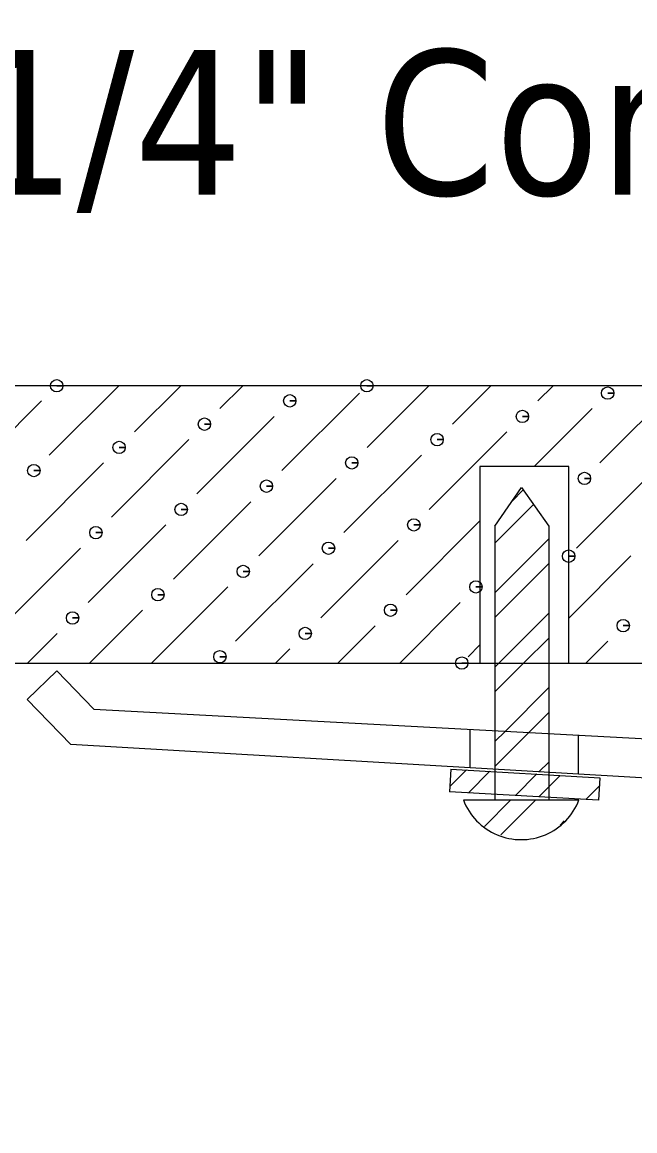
# Model space of a CAD drawing. Header units: millimetres. Extents: x 231 to 1413, y 306 to 1136.
# Drawn here: x 654.74 to 670.22, y 684.05 to 712.06 of the extents above; entities that cross this region are included whole.
import ezdxf

# ---------------------------------------------------------------- set-up
doc = ezdxf.new("R2010")
doc.units = ezdxf.units.MM
doc.linetypes.add('ACAD_ISO02W100', pattern=[15, 12, -3])
doc.layers.add('尺寸標注', color=1, linetype='Continuous', lineweight=30)
doc.styles.add('DIM', font='txt.shx', dxfattribs={"width": 0.7, "bigfont": 'chineset.shx'})
doc.styles.get("Standard").update_dxf_attribs({"font": 'arial.ttf'})
doc.dimstyles.new('9.8', dxfattribs={"dimscale": 9.8, "dimtxt": 2.5, "dimasz": 1.8, "dimexe": 1.6, "dimexo": 0.625, "dimtad": 1, "dimdec": 0, "dimdsep": 46, "dimlunit": 6, "dimtxsty": 'DIM', "dimcen": 0, "dimclrd": 1, "dimclre": 1, "dimclrt": 3, "dimadec": 1, "dimazin": 1, "dimtfac": 1, "dimtdec": 0, "dimtofl": 0, "dimtmove": 0, "dimatfit": 3, "dimfxl": 1, "dimtolj": 1, "dimlwd": 13, "dimlwe": 13, "dimarcsym": 0})

# ---------------------------------------------------------------- blocks, each defined once
blk = doc.blocks.new('*D18')
at = {"layer": 'Defpoints', "color": 0}
for p in [(585.676, 827.726), (1017.314, 827.726), (1017.314, 534.385)]:
    blk.add_point(p, dxfattribs=at)
at = {"layer": '尺寸標注', "color": 1, "lineweight": 13}
for p, q in [((585.676, 824.786), (585.676, 529.485)), ((1017.314, 824.786), (1017.314, 529.485)), ((597.436, 534.385), (1005.554, 534.385))]:
    blk.add_line(p, q, dxfattribs=at)
at = {"layer": '尺寸標注', "color": 1}
for points in [[(597.436, 536.345), (597.436, 532.425), (585.676, 534.385)], [(1005.554, 532.425), (1005.554, 536.345), (1017.314, 534.385)]]:
    blk.add_solid(points, dxfattribs=at)
at = {"layer": '尺寸標注', "color": 3, "lineweight": 0, "insert": (801.495, 548.105), "char_height": 17.64, "attachment_point": 5, "style": 'DIM'}
blk.add_mtext('\\A1;432', dxfattribs=at)
blk = doc.blocks.new('*D19')
at = {"layer": 'Defpoints', "color": 0}
for p in [(592.026, 827.726), (1010.964, 827.726), (1010.964, 583.451)]:
    blk.add_point(p, dxfattribs=at)
at = {"layer": '尺寸標注', "color": 1, "lineweight": 13}
for p, q in [((592.026, 824.786), (592.026, 578.551)), ((1010.964, 824.786), (1010.964, 578.551)), ((603.786, 583.451), (999.204, 583.451))]:
    blk.add_line(p, q, dxfattribs=at)
at = {"layer": '尺寸標注', "color": 1}
for points in [[(603.786, 585.411), (603.786, 581.491), (592.026, 583.451)], [(999.204, 581.491), (999.204, 585.411), (1010.964, 583.451)]]:
    blk.add_solid(points, dxfattribs=at)
at = {"layer": '尺寸標注', "color": 3, "lineweight": 0, "insert": (801.495, 597.171), "char_height": 17.64, "attachment_point": 5, "style": 'DIM'}
blk.add_mtext('\\A1;419', dxfattribs=at)
blk = doc.blocks.new('*D20')
at = {"layer": 'Defpoints', "color": 0}
for p in [(801.495, 997.545), (489.544, 657.907), (801.495, 657.907)]:
    blk.add_point(p, dxfattribs=at)
at = {"layer": '尺寸標注', "color": 1, "lineweight": 13}
for p, q in [((798.555, 997.545), (484.644, 997.545)), ((489.544, 985.785), (489.544, 669.667)), ((798.555, 657.907), (484.644, 657.907))]:
    blk.add_line(p, q, dxfattribs=at)
at = {"layer": '尺寸標注', "color": 1}
for points in [[(491.504, 985.785), (487.584, 985.785), (489.544, 997.545)], [(487.584, 669.667), (491.504, 669.667), (489.544, 657.907)]]:
    blk.add_solid(points, dxfattribs=at)
at = {"layer": '尺寸標注', "color": 3, "lineweight": 0, "insert": (475.824, 827.726), "char_height": 17.64, "attachment_point": 5, "rotation": 90, "style": 'DIM'}
blk.add_mtext('\\A1;340', dxfattribs=at)
blk = doc.blocks.new('*D21')
at = {"layer": 'Defpoints', "color": 0}
for p in [(801.495, 991.195), (522.097, 664.257), (801.495, 664.257)]:
    blk.add_point(p, dxfattribs=at)
at = {"layer": '尺寸標注', "color": 1, "lineweight": 13}
for p, q in [((798.555, 991.195), (517.197, 991.195)), ((522.097, 979.435), (522.097, 676.017)), ((798.555, 664.257), (517.197, 664.257))]:
    blk.add_line(p, q, dxfattribs=at)
at = {"layer": '尺寸標注', "color": 1}
for points in [[(524.057, 979.435), (520.137, 979.435), (522.097, 991.195)], [(520.137, 676.017), (524.057, 676.017), (522.097, 664.257)]]:
    blk.add_solid(points, dxfattribs=at)
at = {"layer": '尺寸標注', "color": 3, "lineweight": 0, "insert": (508.377, 827.726), "char_height": 17.64, "attachment_point": 5, "rotation": 90, "style": 'DIM'}
blk.add_mtext('\\A1;327', dxfattribs=at)
blk = doc.blocks.new('*D25')
at = {"layer": 'Defpoints', "color": 0}
for p in [(598.376, 827.726), (1004.614, 827.726), (1004.614, 617.602)]:
    blk.add_point(p, dxfattribs=at)
at = {"layer": '尺寸標注', "color": 1, "lineweight": 13}
for p, q in [((598.376, 824.786), (598.376, 612.702)), ((1004.614, 824.786), (1004.614, 612.702)), ((610.136, 617.602), (992.854, 617.602))]:
    blk.add_line(p, q, dxfattribs=at)
at = {"layer": '尺寸標注', "color": 1}
for points in [[(610.136, 619.562), (610.136, 615.642), (598.376, 617.602)], [(992.854, 615.642), (992.854, 619.562), (1004.614, 617.602)]]:
    blk.add_solid(points, dxfattribs=at)
at = {"layer": '尺寸標注', "color": 3, "lineweight": 0, "insert": (801.495, 631.322), "char_height": 17.64, "attachment_point": 5, "style": 'DIM'}
blk.add_mtext('\\A1;406', dxfattribs=at)
blk = doc.blocks.new('*D26')
at = {"layer": 'Defpoints', "color": 0}
for p in [(548.376, 984.845), (801.495, 984.845), (801.495, 670.607)]:
    blk.add_point(p, dxfattribs=at)
at = {"layer": '尺寸標注', "color": 1, "lineweight": 13}
for p, q in [((798.555, 984.845), (543.476, 984.845)), ((548.376, 682.367), (548.376, 973.085)), ((798.555, 670.607), (543.476, 670.607))]:
    blk.add_line(p, q, dxfattribs=at)
at = {"layer": '尺寸標注', "color": 1}
for points in [[(550.336, 973.085), (546.416, 973.085), (548.376, 984.845)], [(546.416, 682.367), (550.336, 682.367), (548.376, 670.607)]]:
    blk.add_solid(points, dxfattribs=at)
at = {"layer": '尺寸標注', "color": 3, "lineweight": 0, "insert": (534.656, 827.726), "char_height": 17.64, "attachment_point": 5, "rotation": 90, "style": 'DIM'}
blk.add_mtext('\\A1;314', dxfattribs=at)

msp = doc.modelspace()

# ---------------------------------------------------------------- linework, layer by layer
at = {"linetype": 'Continuous', "lineweight": 0}
msp.add_lwpolyline([(679.421, 993.423, 0.377098), (587.916, 901.308, 0.030439), (587.916, 754.144, 0.377098), (679.421, 662.029, 0.033764), (923.569, 662.029, 0.377098), (1015.075, 754.144, 0.030439), (1015.075, 901.308, 0.377098), (923.569, 993.423, 0.033764)], format="xyb", close=True, dxfattribs=at)
at = {"color": 2, "linetype": 'ACAD_ISO02W100', "lineweight": 0}
msp.add_lwpolyline([(923.141, 987.088, 0.033764), (679.85, 987.088, 0.377098), (594.254, 900.922, 0.030439), (594.254, 754.53, 0.377098), (679.85, 668.364, 0.033764), (923.141, 668.364, 0.377098), (1008.736, 754.53, 0.030439), (1008.736, 900.922, 0.377098)], format="xyb", close=True, dxfattribs=at)
at = {"layer": '尺寸標注', "color": 3, "lineweight": 0}
msp.add_lwpolyline([(922.713, 980.752, 0.033764), (680.278, 980.752, 0.377098), (600.593, 900.535, 0.030439), (600.593, 754.916, 0.377098), (680.278, 674.7, 0.033764), (922.713, 674.7, 0.377098), (1002.398, 754.916, 0.030439), (1002.398, 900.535, 0.377098)], format="xyb", close=True, dxfattribs=at)
at = {"layer": '尺寸標注', "lineweight": 0}
for points in [[(684.801, 702.872), (684.801, 702.872), (653.241, 702.872), (653.241, 702.872)], [(655.43, 701.119), (655.43, 701.119), (657.184, 702.873), (657.184, 702.873)], [(657.585, 701.707), (657.585, 701.707), (658.75, 702.873), (658.75, 702.873)], [(659.739, 702.295), (659.739, 702.295), (660.318, 702.873), (660.318, 702.873)], [(663.462, 701.316), (663.462, 701.316), (665.02, 702.873), (665.02, 702.873)], [(665.616, 701.902), (665.616, 701.902), (666.586, 702.873), (666.586, 702.873)], [(667.771, 702.491), (667.771, 702.491), (668.154, 702.873), (668.154, 702.873)], [(669.339, 700.923), (669.339, 700.923), (671.288, 702.873), (671.288, 702.873)], [(661.307, 700.728), (661.307, 700.728), (663.266, 702.687), (663.266, 702.687)], [(654.064, 701.319), (654.064, 701.319), (655.234, 702.491), (655.234, 702.491)], [(659.152, 700.139), (659.152, 700.139), (661.111, 702.098), (661.111, 702.098)], [(667.685, 700.838), (667.685, 700.838), (669.143, 702.295), (669.143, 702.295)], [(656.998, 699.553), (656.998, 699.553), (658.957, 701.511), (658.957, 701.511)], [(665.028, 699.748), (665.028, 699.748), (666.987, 701.707), (666.987, 701.707)], [(654.842, 698.964), (654.842, 698.964), (656.801, 700.923), (656.801, 700.923)], [(662.873, 699.161), (662.873, 699.161), (664.833, 701.119), (664.833, 701.119)], [(668.549, 700.837), (668.549, 700.837), (666.305, 700.837), (666.305, 700.837)], [(666.305, 700.836), (666.305, 700.836), (666.305, 695.865), (666.305, 695.865)], [(668.549, 695.866), (668.549, 695.866), (668.549, 700.837), (668.549, 700.837)], [(668.75, 698.768), (668.75, 698.768), (670.709, 700.728), (670.709, 700.728)], [(660.719, 698.573), (660.719, 698.573), (662.678, 700.532), (662.678, 700.532)], [(666.683, 699.327), (666.683, 699.327), (667.356, 700.305), (667.356, 700.305)], [(667.118, 699.957), (667.118, 699.957), (667.402, 700.242), (667.402, 700.242)], [(667.357, 700.304), (667.357, 700.304), (668.047, 699.326), (668.047, 699.326)], [(668.549, 700.134), (668.549, 700.134), (668.555, 700.139), (668.555, 700.139)], [(658.564, 697.985), (658.564, 697.985), (660.523, 699.944), (660.523, 699.944)], [(666.685, 698.897), (666.685, 698.897), (667.663, 699.874), (667.663, 699.874)], [(656.409, 697.398), (656.409, 697.398), (658.369, 699.357), (658.369, 699.357)], [(664.441, 697.593), (664.441, 697.593), (666.305, 699.458), (666.305, 699.458)], [(666.683, 699.327), (666.683, 699.327), (666.683, 692.408), (666.683, 692.408)], [(668.047, 699.326), (668.047, 699.326), (668.047, 692.406), (668.047, 692.406)], [(662.286, 697.005), (662.286, 697.005), (664.245, 698.964), (664.245, 698.964)], [(666.685, 697.644), (666.685, 697.644), (668.047, 699.007), (668.047, 699.007)], [(654.255, 696.81), (654.255, 696.81), (656.214, 698.768), (656.214, 698.768)], [(668.549, 697), (668.549, 697), (670.122, 698.573), (670.122, 698.573)], [(660.132, 696.418), (660.132, 696.418), (662.091, 698.377), (662.091, 698.377)], [(666.685, 697.017), (666.685, 697.017), (668.047, 698.379), (668.047, 698.379)], [(658.013, 695.866), (658.013, 695.866), (659.936, 697.789), (659.936, 697.789)], [(664.281, 695.866), (664.281, 695.866), (665.812, 697.398), (665.812, 697.398)], [(656.445, 695.866), (656.445, 695.866), (657.781, 697.202), (657.781, 697.202)], [(666.789, 695.868), (666.789, 695.868), (668.047, 697.126), (668.047, 697.126)], [(662.715, 695.866), (662.715, 695.866), (663.657, 696.81), (663.657, 696.81)], [(654.879, 695.866), (654.879, 695.866), (655.626, 696.614), (655.626, 696.614)], [(667.416, 695.868), (667.416, 695.868), (668.047, 696.499), (668.047, 696.499)], [(661.147, 695.866), (661.147, 695.866), (661.503, 696.223), (661.503, 696.223)], [(666.008, 696.027), (666.008, 696.027), (666.305, 696.324), (666.305, 696.324)], [(668.983, 695.866), (668.983, 695.866), (669.534, 696.418), (669.534, 696.418)], [(653.767, 695.866), (653.767, 695.866), (685.972, 695.866), (685.972, 695.866)], [(666.685, 695.763), (666.685, 695.763), (666.79, 695.868), (666.79, 695.868)], [(666.685, 695.135), (666.685, 695.135), (667.416, 695.868), (667.416, 695.868)], [(655.621, 695.67), (655.621, 695.67), (654.87, 694.946), (654.87, 694.946)], [(656.553, 694.703), (656.553, 694.703), (655.62, 695.671), (655.62, 695.671)], [(666.95, 694.148), (666.95, 694.148), (668.049, 695.245), (668.049, 695.245)], [(654.869, 694.948), (654.869, 694.948), (655.97, 693.804), (655.97, 693.804)], [(656.553, 694.703), (656.553, 694.703), (678.558, 693.524), (678.558, 693.524)], [(667.545, 694.115), (667.545, 694.115), (668.049, 694.619), (668.049, 694.619)], [(666.048, 694.194), (666.048, 694.194), (666.048, 693.216), (666.048, 693.216)], [(666.685, 693.883), (666.685, 693.883), (666.95, 694.148), (666.95, 694.148)], [(666.685, 693.255), (666.685, 693.255), (667.545, 694.115), (667.545, 694.115)], [(668.791, 694.047), (668.791, 694.047), (668.791, 693.057), (668.791, 693.057)], [(679.026, 692.461), (679.026, 692.461), (655.97, 693.804), (655.97, 693.804)], [(667.799, 693.116), (667.799, 693.116), (668.049, 693.365), (668.049, 693.365)], [(665.571, 693.187), (665.571, 693.187), (665.538, 692.616), (665.538, 692.616)], [(665.546, 692.744), (665.546, 692.744), (665.967, 693.165), (665.967, 693.165)], [(665.571, 693.187), (665.571, 693.187), (669.337, 692.967), (669.337, 692.967)], [(666.02, 692.59), (666.02, 692.59), (666.56, 693.131), (666.56, 693.131)], [(667.205, 692.523), (667.205, 692.523), (667.745, 693.063), (667.745, 693.063)], [(668.047, 692.739), (668.047, 692.739), (668.336, 693.028), (668.336, 693.028)], [(669.336, 692.967), (669.336, 692.967), (669.304, 692.398), (669.304, 692.398)], [(669.304, 692.398), (669.304, 692.398), (665.537, 692.616), (665.537, 692.616)], [(667.797, 692.488), (667.797, 692.488), (668.049, 692.739), (668.049, 692.739)], [(668.981, 692.419), (668.981, 692.419), (669.325, 692.763), (669.325, 692.763)], [(665.89, 692.406), (665.89, 692.406), (668.807, 692.406), (668.807, 692.406)], [(666.422, 691.74), (666.422, 691.74), (667.09, 692.408), (667.09, 692.408)], [(666.834, 691.525), (666.834, 691.525), (667.717, 692.408), (667.717, 692.408)], [(668.331, 691.769), (668.331, 691.769), (668.438, 691.876), (668.438, 691.876)]]:
    msp.add_open_spline(points, degree=3, dxfattribs=at)
for points, knots in [([(655.617, 702.873), (655.617, 702.873), (655.773, 702.873), (655.773, 702.873), (655.773, 702.873), (655.773, 702.96), (655.703, 703.03), (655.617, 703.03), (655.617, 703.03), (655.531, 703.03), (655.46, 702.96), (655.46, 702.873), (655.46, 702.873), (655.46, 702.787), (655.531, 702.717), (655.617, 702.717), (655.617, 702.717), (655.703, 702.717), (655.773, 702.787), (655.773, 702.873), (655.773, 702.873), (655.773, 702.873), (655.617, 702.873), (655.617, 702.873)], [0, 0, 0, 0, 0.142857, 0.142857, 0.142857, 0.142857, 0.285714, 0.285714, 0.285714, 0.285714, 0.428571, 0.428571, 0.428571, 0.428571, 0.571429, 0.571429, 0.571429, 0.571429, 0.714286, 0.714286, 0.714286, 0.714286, 1, 1, 1, 1]), ([(663.452, 702.874), (663.452, 702.874), (663.609, 702.874), (663.609, 702.874), (663.609, 702.874), (663.609, 702.96), (663.539, 703.03), (663.452, 703.03), (663.452, 703.03), (663.366, 703.03), (663.296, 702.96), (663.296, 702.874), (663.296, 702.874), (663.296, 702.788), (663.366, 702.718), (663.452, 702.718), (663.452, 702.718), (663.539, 702.718), (663.609, 702.788), (663.609, 702.874), (663.609, 702.874), (663.609, 702.874), (663.452, 702.874), (663.452, 702.874)], [0, 0, 0, 0, 0.142857, 0.142857, 0.142857, 0.142857, 0.285714, 0.285714, 0.285714, 0.285714, 0.428571, 0.428571, 0.428571, 0.428571, 0.571429, 0.571429, 0.571429, 0.571429, 0.714286, 0.714286, 0.714286, 0.714286, 1, 1, 1, 1]), ([(661.503, 702.491), (661.503, 702.491), (661.66, 702.491), (661.66, 702.491), (661.66, 702.491), (661.66, 702.577), (661.589, 702.648), (661.503, 702.648), (661.503, 702.648), (661.417, 702.648), (661.347, 702.577), (661.347, 702.491), (661.347, 702.491), (661.347, 702.405), (661.417, 702.335), (661.503, 702.335), (661.503, 702.335), (661.589, 702.335), (661.66, 702.405), (661.66, 702.491), (661.66, 702.491), (661.66, 702.491), (661.503, 702.491), (661.503, 702.491)], [0, 0, 0, 0, 0.142857, 0.142857, 0.142857, 0.142857, 0.285714, 0.285714, 0.285714, 0.285714, 0.428571, 0.428571, 0.428571, 0.428571, 0.571429, 0.571429, 0.571429, 0.571429, 0.714286, 0.714286, 0.714286, 0.714286, 1, 1, 1, 1]), ([(669.534, 702.687), (669.534, 702.687), (669.69, 702.687), (669.69, 702.687), (669.69, 702.687), (669.69, 702.773), (669.62, 702.844), (669.534, 702.844), (669.534, 702.844), (669.448, 702.844), (669.378, 702.773), (669.378, 702.687), (669.378, 702.687), (669.378, 702.601), (669.448, 702.531), (669.534, 702.531), (669.534, 702.531), (669.62, 702.531), (669.69, 702.601), (669.69, 702.687), (669.69, 702.687), (669.69, 702.687), (669.534, 702.687), (669.534, 702.687)], [0, 0, 0, 0, 0.142857, 0.142857, 0.142857, 0.142857, 0.285714, 0.285714, 0.285714, 0.285714, 0.428571, 0.428571, 0.428571, 0.428571, 0.571429, 0.571429, 0.571429, 0.571429, 0.714286, 0.714286, 0.714286, 0.714286, 1, 1, 1, 1]), ([(659.348, 701.902), (659.348, 701.902), (659.505, 701.902), (659.505, 701.902), (659.505, 701.902), (659.505, 701.988), (659.434, 702.059), (659.348, 702.059), (659.348, 702.059), (659.262, 702.059), (659.192, 701.988), (659.192, 701.902), (659.192, 701.902), (659.192, 701.816), (659.262, 701.746), (659.348, 701.746), (659.348, 701.746), (659.434, 701.746), (659.505, 701.816), (659.505, 701.902), (659.505, 701.902), (659.505, 701.902), (659.348, 701.902), (659.348, 701.902)], [0, 0, 0, 0, 0.142857, 0.142857, 0.142857, 0.142857, 0.285714, 0.285714, 0.285714, 0.285714, 0.428571, 0.428571, 0.428571, 0.428571, 0.571429, 0.571429, 0.571429, 0.571429, 0.714286, 0.714286, 0.714286, 0.714286, 1, 1, 1, 1]), ([(667.379, 702.099), (667.379, 702.099), (667.535, 702.099), (667.535, 702.099), (667.535, 702.099), (667.535, 702.184), (667.465, 702.255), (667.379, 702.255), (667.379, 702.255), (667.293, 702.255), (667.223, 702.184), (667.223, 702.099), (667.223, 702.099), (667.223, 702.013), (667.293, 701.942), (667.379, 701.942), (667.379, 701.942), (667.465, 701.942), (667.535, 702.013), (667.535, 702.099), (667.535, 702.099), (667.535, 702.099), (667.379, 702.099), (667.379, 702.099)], [0, 0, 0, 0, 0.142857, 0.142857, 0.142857, 0.142857, 0.285714, 0.285714, 0.285714, 0.285714, 0.428571, 0.428571, 0.428571, 0.428571, 0.571429, 0.571429, 0.571429, 0.571429, 0.714286, 0.714286, 0.714286, 0.714286, 1, 1, 1, 1]), ([(657.193, 701.316), (657.193, 701.316), (657.35, 701.316), (657.35, 701.316), (657.35, 701.316), (657.35, 701.402), (657.279, 701.472), (657.193, 701.472), (657.193, 701.472), (657.107, 701.472), (657.037, 701.402), (657.037, 701.316), (657.037, 701.316), (657.037, 701.23), (657.107, 701.16), (657.193, 701.16), (657.193, 701.16), (657.279, 701.16), (657.35, 701.23), (657.35, 701.316), (657.35, 701.316), (657.35, 701.316), (657.193, 701.316), (657.193, 701.316)], [0, 0, 0, 0, 0.142857, 0.142857, 0.142857, 0.142857, 0.285714, 0.285714, 0.285714, 0.285714, 0.428571, 0.428571, 0.428571, 0.428571, 0.571429, 0.571429, 0.571429, 0.571429, 0.714286, 0.714286, 0.714286, 0.714286, 1, 1, 1, 1]), ([(665.225, 701.511), (665.225, 701.511), (665.381, 701.511), (665.381, 701.511), (665.381, 701.511), (665.381, 701.597), (665.311, 701.667), (665.225, 701.667), (665.225, 701.667), (665.139, 701.667), (665.069, 701.597), (665.069, 701.511), (665.069, 701.511), (665.069, 701.425), (665.139, 701.355), (665.225, 701.355), (665.225, 701.355), (665.311, 701.355), (665.381, 701.425), (665.381, 701.511), (665.381, 701.511), (665.381, 701.511), (665.225, 701.511), (665.225, 701.511)], [0, 0, 0, 0, 0.142857, 0.142857, 0.142857, 0.142857, 0.285714, 0.285714, 0.285714, 0.285714, 0.428571, 0.428571, 0.428571, 0.428571, 0.571429, 0.571429, 0.571429, 0.571429, 0.714286, 0.714286, 0.714286, 0.714286, 1, 1, 1, 1]), ([(663.07, 700.923), (663.07, 700.923), (663.226, 700.923), (663.226, 700.923), (663.226, 700.923), (663.226, 701.01), (663.156, 701.08), (663.07, 701.08), (663.07, 701.08), (662.984, 701.08), (662.914, 701.01), (662.914, 700.923), (662.914, 700.923), (662.914, 700.837), (662.984, 700.767), (663.07, 700.767), (663.07, 700.767), (663.156, 700.767), (663.226, 700.837), (663.226, 700.923), (663.226, 700.923), (663.226, 700.923), (663.07, 700.923), (663.07, 700.923)], [0, 0, 0, 0, 0.142857, 0.142857, 0.142857, 0.142857, 0.285714, 0.285714, 0.285714, 0.285714, 0.428571, 0.428571, 0.428571, 0.428571, 0.571429, 0.571429, 0.571429, 0.571429, 0.714286, 0.714286, 0.714286, 0.714286, 1, 1, 1, 1]), ([(655.039, 700.729), (655.039, 700.729), (655.196, 700.729), (655.196, 700.729), (655.196, 700.729), (655.196, 700.815), (655.125, 700.885), (655.039, 700.885), (655.039, 700.885), (654.953, 700.885), (654.883, 700.815), (654.883, 700.729), (654.883, 700.729), (654.883, 700.643), (654.953, 700.572), (655.039, 700.572), (655.039, 700.572), (655.125, 700.572), (655.196, 700.643), (655.196, 700.729), (655.196, 700.729), (655.196, 700.729), (655.039, 700.729), (655.039, 700.729)], [0, 0, 0, 0, 0.142857, 0.142857, 0.142857, 0.142857, 0.285714, 0.285714, 0.285714, 0.285714, 0.428571, 0.428571, 0.428571, 0.428571, 0.571429, 0.571429, 0.571429, 0.571429, 0.714286, 0.714286, 0.714286, 0.714286, 1, 1, 1, 1]), ([(668.947, 700.532), (668.947, 700.532), (669.103, 700.532), (669.103, 700.532), (669.103, 700.532), (669.103, 700.618), (669.033, 700.689), (668.947, 700.689), (668.947, 700.689), (668.861, 700.689), (668.791, 700.618), (668.791, 700.532), (668.791, 700.532), (668.791, 700.446), (668.861, 700.376), (668.947, 700.376), (668.947, 700.376), (669.033, 700.376), (669.103, 700.446), (669.103, 700.532), (669.103, 700.532), (669.103, 700.532), (668.947, 700.532), (668.947, 700.532)], [0, 0, 0, 0, 0.142857, 0.142857, 0.142857, 0.142857, 0.285714, 0.285714, 0.285714, 0.285714, 0.428571, 0.428571, 0.428571, 0.428571, 0.571429, 0.571429, 0.571429, 0.571429, 0.714286, 0.714286, 0.714286, 0.714286, 1, 1, 1, 1]), ([(660.915, 700.336), (660.915, 700.336), (661.071, 700.336), (661.071, 700.336), (661.071, 700.336), (661.071, 700.422), (661.001, 700.492), (660.915, 700.492), (660.915, 700.492), (660.829, 700.492), (660.759, 700.422), (660.759, 700.336), (660.759, 700.336), (660.759, 700.25), (660.829, 700.18), (660.915, 700.18), (660.915, 700.18), (661.001, 700.18), (661.071, 700.25), (661.071, 700.336), (661.071, 700.336), (661.071, 700.336), (660.915, 700.336), (660.915, 700.336)], [0, 0, 0, 0, 0.142857, 0.142857, 0.142857, 0.142857, 0.285714, 0.285714, 0.285714, 0.285714, 0.428571, 0.428571, 0.428571, 0.428571, 0.571429, 0.571429, 0.571429, 0.571429, 0.714286, 0.714286, 0.714286, 0.714286, 1, 1, 1, 1]), ([(658.761, 699.748), (658.761, 699.748), (658.917, 699.748), (658.917, 699.748), (658.917, 699.748), (658.917, 699.834), (658.847, 699.905), (658.761, 699.905), (658.761, 699.905), (658.674, 699.905), (658.604, 699.834), (658.604, 699.748), (658.604, 699.748), (658.604, 699.662), (658.674, 699.592), (658.761, 699.592), (658.761, 699.592), (658.847, 699.592), (658.917, 699.662), (658.917, 699.748), (658.917, 699.748), (658.917, 699.748), (658.761, 699.748), (658.761, 699.748)], [0, 0, 0, 0, 0.142857, 0.142857, 0.142857, 0.142857, 0.285714, 0.285714, 0.285714, 0.285714, 0.428571, 0.428571, 0.428571, 0.428571, 0.571429, 0.571429, 0.571429, 0.571429, 0.714286, 0.714286, 0.714286, 0.714286, 1, 1, 1, 1]), ([(664.638, 699.357), (664.638, 699.357), (664.794, 699.357), (664.794, 699.357), (664.794, 699.357), (664.794, 699.443), (664.724, 699.513), (664.638, 699.513), (664.638, 699.513), (664.552, 699.513), (664.481, 699.443), (664.481, 699.357), (664.481, 699.357), (664.481, 699.271), (664.552, 699.201), (664.638, 699.201), (664.638, 699.201), (664.724, 699.201), (664.794, 699.271), (664.794, 699.357), (664.794, 699.357), (664.794, 699.357), (664.638, 699.357), (664.638, 699.357)], [0, 0, 0, 0, 0.142857, 0.142857, 0.142857, 0.142857, 0.285714, 0.285714, 0.285714, 0.285714, 0.428571, 0.428571, 0.428571, 0.428571, 0.571429, 0.571429, 0.571429, 0.571429, 0.714286, 0.714286, 0.714286, 0.714286, 1, 1, 1, 1]), ([(656.606, 699.161), (656.606, 699.161), (656.762, 699.161), (656.762, 699.161), (656.762, 699.161), (656.762, 699.247), (656.692, 699.317), (656.606, 699.317), (656.606, 699.317), (656.52, 699.317), (656.45, 699.247), (656.45, 699.161), (656.45, 699.161), (656.45, 699.075), (656.52, 699.005), (656.606, 699.005), (656.606, 699.005), (656.692, 699.005), (656.762, 699.075), (656.762, 699.161), (656.762, 699.161), (656.762, 699.161), (656.606, 699.161), (656.606, 699.161)], [0, 0, 0, 0, 0.142857, 0.142857, 0.142857, 0.142857, 0.285714, 0.285714, 0.285714, 0.285714, 0.428571, 0.428571, 0.428571, 0.428571, 0.571429, 0.571429, 0.571429, 0.571429, 0.714286, 0.714286, 0.714286, 0.714286, 1, 1, 1, 1]), ([(662.483, 698.768), (662.483, 698.768), (662.639, 698.768), (662.639, 698.768), (662.639, 698.768), (662.639, 698.854), (662.569, 698.924), (662.483, 698.924), (662.483, 698.924), (662.396, 698.924), (662.326, 698.854), (662.326, 698.768), (662.326, 698.768), (662.326, 698.682), (662.396, 698.612), (662.483, 698.612), (662.483, 698.612), (662.569, 698.612), (662.639, 698.682), (662.639, 698.768), (662.639, 698.768), (662.639, 698.768), (662.483, 698.768), (662.483, 698.768)], [0, 0, 0, 0, 0.142857, 0.142857, 0.142857, 0.142857, 0.285714, 0.285714, 0.285714, 0.285714, 0.428571, 0.428571, 0.428571, 0.428571, 0.571429, 0.571429, 0.571429, 0.571429, 0.714286, 0.714286, 0.714286, 0.714286, 1, 1, 1, 1]), ([(668.549, 698.567), (668.549, 698.567), (668.705, 698.567), (668.705, 698.567), (668.705, 698.567), (668.705, 698.653), (668.635, 698.723), (668.549, 698.723), (668.549, 698.723), (668.463, 698.723), (668.393, 698.653), (668.393, 698.567), (668.393, 698.567), (668.393, 698.481), (668.463, 698.411), (668.549, 698.411), (668.549, 698.411), (668.635, 698.411), (668.705, 698.481), (668.705, 698.567), (668.705, 698.567), (668.705, 698.567), (668.549, 698.567), (668.549, 698.567)], [0, 0, 0, 0, 0.142857, 0.142857, 0.142857, 0.142857, 0.285714, 0.285714, 0.285714, 0.285714, 0.428571, 0.428571, 0.428571, 0.428571, 0.571429, 0.571429, 0.571429, 0.571429, 0.714286, 0.714286, 0.714286, 0.714286, 1, 1, 1, 1]), ([(660.328, 698.182), (660.328, 698.182), (660.485, 698.182), (660.485, 698.182), (660.485, 698.182), (660.485, 698.268), (660.415, 698.339), (660.328, 698.339), (660.328, 698.339), (660.242, 698.339), (660.172, 698.268), (660.172, 698.182), (660.172, 698.182), (660.172, 698.096), (660.242, 698.026), (660.328, 698.026), (660.328, 698.026), (660.415, 698.026), (660.485, 698.096), (660.485, 698.182), (660.485, 698.182), (660.485, 698.182), (660.328, 698.182), (660.328, 698.182)], [0, 0, 0, 0, 0.142857, 0.142857, 0.142857, 0.142857, 0.285714, 0.285714, 0.285714, 0.285714, 0.428571, 0.428571, 0.428571, 0.428571, 0.571429, 0.571429, 0.571429, 0.571429, 0.714286, 0.714286, 0.714286, 0.714286, 1, 1, 1, 1]), ([(666.204, 697.789), (666.204, 697.789), (666.36, 697.789), (666.36, 697.789), (666.36, 697.789), (666.36, 697.876), (666.29, 697.946), (666.204, 697.946), (666.204, 697.946), (666.118, 697.946), (666.048, 697.876), (666.048, 697.789), (666.048, 697.789), (666.048, 697.704), (666.118, 697.633), (666.204, 697.633), (666.204, 697.633), (666.29, 697.633), (666.36, 697.704), (666.36, 697.789), (666.36, 697.789), (666.36, 697.789), (666.204, 697.789), (666.204, 697.789)], [0, 0, 0, 0, 0.142857, 0.142857, 0.142857, 0.142857, 0.285714, 0.285714, 0.285714, 0.285714, 0.428571, 0.428571, 0.428571, 0.428571, 0.571429, 0.571429, 0.571429, 0.571429, 0.714286, 0.714286, 0.714286, 0.714286, 1, 1, 1, 1]), ([(658.173, 697.593), (658.173, 697.593), (658.329, 697.593), (658.329, 697.593), (658.329, 697.593), (658.329, 697.679), (658.259, 697.75), (658.173, 697.75), (658.173, 697.75), (658.087, 697.75), (658.017, 697.679), (658.017, 697.593), (658.017, 697.593), (658.017, 697.507), (658.087, 697.437), (658.173, 697.437), (658.173, 697.437), (658.259, 697.437), (658.329, 697.507), (658.329, 697.593), (658.329, 697.593), (658.329, 697.593), (658.173, 697.593), (658.173, 697.593)], [0, 0, 0, 0, 0.142857, 0.142857, 0.142857, 0.142857, 0.285714, 0.285714, 0.285714, 0.285714, 0.428571, 0.428571, 0.428571, 0.428571, 0.571429, 0.571429, 0.571429, 0.571429, 0.714286, 0.714286, 0.714286, 0.714286, 1, 1, 1, 1]), ([(664.049, 697.202), (664.049, 697.202), (664.205, 697.202), (664.205, 697.202), (664.205, 697.202), (664.205, 697.288), (664.135, 697.358), (664.049, 697.358), (664.049, 697.358), (663.963, 697.358), (663.893, 697.288), (663.893, 697.202), (663.893, 697.202), (663.893, 697.116), (663.963, 697.046), (664.049, 697.046), (664.049, 697.046), (664.135, 697.046), (664.205, 697.116), (664.205, 697.202), (664.205, 697.202), (664.205, 697.202), (664.049, 697.202), (664.049, 697.202)], [0, 0, 0, 0, 0.142857, 0.142857, 0.142857, 0.142857, 0.285714, 0.285714, 0.285714, 0.285714, 0.428571, 0.428571, 0.428571, 0.428571, 0.571429, 0.571429, 0.571429, 0.571429, 0.714286, 0.714286, 0.714286, 0.714286, 1, 1, 1, 1]), ([(656.018, 697.006), (656.018, 697.006), (656.174, 697.006), (656.174, 697.006), (656.174, 697.006), (656.174, 697.092), (656.104, 697.162), (656.018, 697.162), (656.018, 697.162), (655.932, 697.162), (655.862, 697.092), (655.862, 697.006), (655.862, 697.006), (655.862, 696.919), (655.932, 696.849), (656.018, 696.849), (656.018, 696.849), (656.104, 696.849), (656.174, 696.919), (656.174, 697.006), (656.174, 697.006), (656.174, 697.006), (656.018, 697.006), (656.018, 697.006)], [0, 0, 0, 0, 0.142857, 0.142857, 0.142857, 0.142857, 0.285714, 0.285714, 0.285714, 0.285714, 0.428571, 0.428571, 0.428571, 0.428571, 0.571429, 0.571429, 0.571429, 0.571429, 0.714286, 0.714286, 0.714286, 0.714286, 1, 1, 1, 1]), ([(661.895, 696.615), (661.895, 696.615), (662.051, 696.615), (662.051, 696.615), (662.051, 696.615), (662.051, 696.701), (661.981, 696.771), (661.895, 696.771), (661.895, 696.771), (661.809, 696.771), (661.739, 696.701), (661.739, 696.615), (661.739, 696.615), (661.739, 696.528), (661.809, 696.458), (661.895, 696.458), (661.895, 696.458), (661.981, 696.458), (662.051, 696.528), (662.051, 696.615), (662.051, 696.615), (662.051, 696.615), (661.895, 696.615), (661.895, 696.615)], [0, 0, 0, 0, 0.142857, 0.142857, 0.142857, 0.142857, 0.285714, 0.285714, 0.285714, 0.285714, 0.428571, 0.428571, 0.428571, 0.428571, 0.571429, 0.571429, 0.571429, 0.571429, 0.714286, 0.714286, 0.714286, 0.714286, 1, 1, 1, 1]), ([(669.927, 696.811), (669.927, 696.811), (670.083, 696.811), (670.083, 696.811), (670.083, 696.811), (670.083, 696.897), (670.013, 696.967), (669.927, 696.967), (669.927, 696.967), (669.841, 696.967), (669.771, 696.897), (669.771, 696.811), (669.771, 696.811), (669.771, 696.725), (669.841, 696.655), (669.927, 696.655), (669.927, 696.655), (670.013, 696.655), (670.083, 696.725), (670.083, 696.811), (670.083, 696.811), (670.083, 696.811), (669.927, 696.811), (669.927, 696.811)], [0, 0, 0, 0, 0.142857, 0.142857, 0.142857, 0.142857, 0.285714, 0.285714, 0.285714, 0.285714, 0.428571, 0.428571, 0.428571, 0.428571, 0.571429, 0.571429, 0.571429, 0.571429, 0.714286, 0.714286, 0.714286, 0.714286, 1, 1, 1, 1]), ([(659.74, 696.027), (659.74, 696.027), (659.896, 696.027), (659.896, 696.027), (659.896, 696.027), (659.896, 696.113), (659.826, 696.183), (659.74, 696.183), (659.74, 696.183), (659.654, 696.183), (659.583, 696.113), (659.583, 696.027), (659.583, 696.027), (659.583, 695.941), (659.654, 695.871), (659.74, 695.871), (659.74, 695.871), (659.826, 695.871), (659.896, 695.941), (659.896, 696.027), (659.896, 696.027), (659.896, 696.027), (659.74, 696.027), (659.74, 696.027)], [0, 0, 0, 0, 0.142857, 0.142857, 0.142857, 0.142857, 0.285714, 0.285714, 0.285714, 0.285714, 0.428571, 0.428571, 0.428571, 0.428571, 0.571429, 0.571429, 0.571429, 0.571429, 0.714286, 0.714286, 0.714286, 0.714286, 1, 1, 1, 1]), ([(665.849, 695.867), (665.849, 695.867), (666.005, 695.867), (666.005, 695.867), (666.005, 695.867), (666.005, 695.953), (665.935, 696.023), (665.849, 696.023), (665.849, 696.023), (665.763, 696.023), (665.693, 695.953), (665.693, 695.867), (665.693, 695.867), (665.693, 695.781), (665.763, 695.71), (665.849, 695.71), (665.849, 695.71), (665.935, 695.71), (666.005, 695.781), (666.005, 695.867), (666.005, 695.867), (666.005, 695.867), (665.849, 695.867), (665.849, 695.867)], [0, 0, 0, 0, 0.142857, 0.142857, 0.142857, 0.142857, 0.285714, 0.285714, 0.285714, 0.285714, 0.428571, 0.428571, 0.428571, 0.428571, 0.571429, 0.571429, 0.571429, 0.571429, 0.714286, 0.714286, 0.714286, 0.714286, 1, 1, 1, 1]), ([(665.89, 692.406), (666.041, 692.01), (666.348, 691.693), (666.739, 691.527), (666.739, 691.527), (667.128, 691.363), (667.569, 691.363), (667.96, 691.527), (667.96, 691.527), (668.35, 691.693), (668.656, 692.01), (668.807, 692.406)], [0, 0, 0, 0, 0.25, 0.25, 0.25, 0.25, 0.5, 0.5, 0.5, 0.5, 1, 1, 1, 1])]:
    msp.add_open_spline(points, degree=3, knots=knots, dxfattribs=at)

# ---------------------------------------------------------------- texts
at = {"layer": '尺寸標注', "lineweight": 0, "insert": (653.372, 711.359), "char_height": 3.65818, "width": 42.89749, "attachment_point": 1}
msp.add_mtext('{\\fTahoma|b0|i0|c163|p34;1/4" Conceal}', dxfattribs=at)

# ---------------------------------------------------------------- dimensions: what is measured, and where the dimension line sits
at = {"layer": '尺寸標注', "lineweight": 0}
for base, p1, p2, picture, middle in [((489.544, 657.907), (801.495, 997.545), (801.495, 657.907), '*D20', (489.544, 827.726)), ((522.097, 664.257), (801.495, 991.195), (801.495, 664.257), '*D21', (522.097, 827.726))]:
    dim = msp.add_linear_dim(base=base, p1=p1, p2=p2, angle=90, dimstyle='9.8', override={"dimtxt": 1.8, "dimasz": 1.2, "dimexe": 0.5, "dimexo": 0.3, "dimgap": 0.5}, dxfattribs=at)
    dim.commit()
    dim.dimension.update_dxf_attribs({"geometry": picture, "text_midpoint": middle, "dimtype": 160})
dim = msp.add_linear_dim(base=(548.376, 984.845), p1=(801.495, 670.607), p2=(801.495, 984.845), angle=90, dimstyle='9.8', override={"dimtxt": 1.8, "dimasz": 1.2, "dimexe": 0.5, "dimexo": 0.3, "dimgap": 0.5}, dxfattribs=at)
dim.commit()
dim.dimension.update_dxf_attribs({"geometry": '*D26', "text_midpoint": (534.656, 827.726)})
for base, p1, p2, picture, middle in [((1017.314, 534.385), (585.676, 827.726), (1017.314, 827.726), '*D18', (801.495, 534.385)), ((1010.964, 583.451), (592.026, 827.726), (1010.964, 827.726), '*D19', (801.495, 583.451))]:
    dim = msp.add_linear_dim(base=base, p1=p1, p2=p2, dimstyle='9.8', override={"dimtxt": 1.8, "dimasz": 1.2, "dimexe": 0.5, "dimexo": 0.3, "dimgap": 0.5}, dxfattribs=at)
    dim.commit()
    dim.dimension.update_dxf_attribs({"geometry": picture, "text_midpoint": middle, "dimtype": 160})
dim = msp.add_linear_dim(base=(1004.614, 617.602), p1=(598.376, 827.726), p2=(1004.614, 827.726), dimstyle='9.8', override={"dimtxt": 1.8, "dimasz": 1.2, "dimexe": 0.5, "dimexo": 0.3, "dimgap": 0.5}, dxfattribs=at)
dim.commit()
dim.dimension.update_dxf_attribs({"geometry": '*D25', "text_midpoint": (801.495, 631.322)})

doc.saveas('drawing.dxf')
